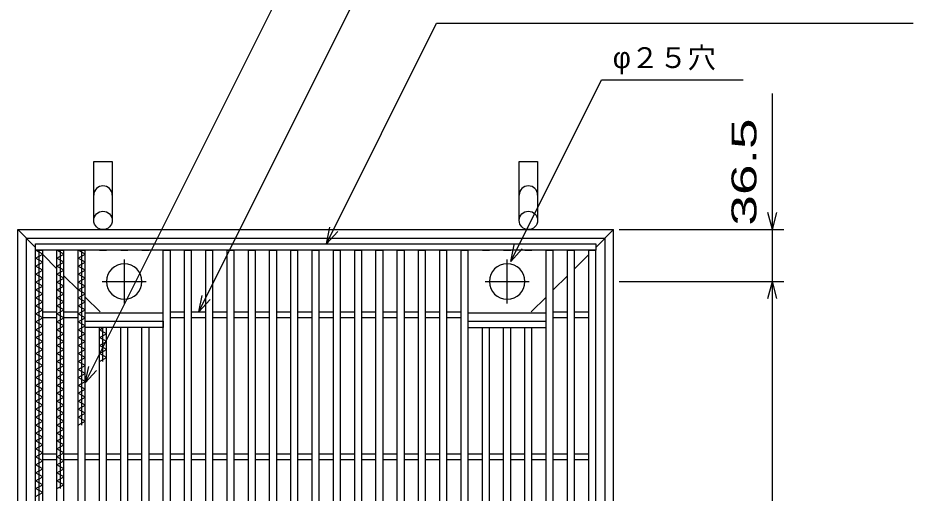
# Model space of a CAD drawing. Units: millimetres, scale not verified. Extents: x -1456 to 1385, y -1026 to 843.
# Drawn here: x -890 to -259, y 143 to 478 of the extents above; entities that cross this region are included whole.
import ezdxf
from ezdxf.enums import TextEntityAlignment as Align

# ---------------------------------------------------------------- set-up
doc = ezdxf.new("R2010")
doc.units = ezdxf.units.MM
doc.header["$LTSCALE"] = 8
doc.linetypes.add('CHAIN', pattern=[18.5, 12, -1.5, 3.5, -1.5])
doc.linetypes.add('DASHED', pattern=[7.5, 6, -1.5])
for name, color, linetype, lineweight in [('16', 3, 'Continuous', 25), ('19', 6, 'Continuous', 25), ('22', 4, 'Continuous', 25)]:
    doc.layers.add(name, color=color, linetype=linetype, lineweight=lineweight)
doc.styles.add('ベクトル', font='')
doc.styles.get('ベクトル').set_extended_font_data('ベクトル')

msp = doc.modelspace()

# ---------------------------------------------------------------- linework, layer by layer
at = {"layer": '16'}
for p, q in [((-878, 318.5), (-483, 318.5)), ((-878, 314), (-878, 318.5)), ((-483, 318.5), (-483, 314)), ((-483, 314), (-878, 314)), ((-878, -77), (-878, 314)), ((-878, 314), (-873, 314)), ((-873, 311.2), (-878, 314)), ((-878, 308.4), (-873, 311.2)), ((-875.5, 101.2), (-875.5, 314)), ((-873, -77), (-873, 314)), ((-863, -77), (-863, 314)), ((-863, 314), (-858, 314)), ((-858, 311.2), (-863, 314)), ((-863, 308.4), (-858, 311.2)), ((-860.5, 146), (-860.5, 314)), ((-858, -77), (-858, 314)), ((-848, -77), (-848, 314)), ((-848, 314), (-843, 314)), ((-843, 311.2), (-848, 314)), ((-848, 308.4), (-843, 311.2)), ((-845.5, 190.8), (-845.5, 314)), ((-843, -77), (-843, 314)), ((-833, 314), (-828, 314)), ((-818, 314), (-813, 314)), ((-803, 314), (-798, 314)), ((-788, -77), (-788, 314)), ((-788, 314), (-783, 314)), ((-783, -77), (-783, 314)), ((-773, -77), (-773, 314)), ((-773, 314), (-768, 314)), ((-768, -77), (-768, 314)), ((-758, -77), (-758, 314)), ((-758, 314), (-753, 314)), ((-753, -77), (-753, 314)), ((-743, -77), (-743, 314)), ((-743, 314), (-738, 314)), ((-738, -77), (-738, 314)), ((-728, -77), (-728, 314)), ((-728, 314), (-723, 314)), ((-723, -77), (-723, 314)), ((-713, -77), (-713, 314)), ((-713, 314), (-708, 314)), ((-708, -77), (-708, 314)), ((-698, -77), (-698, 314)), ((-698, 314), (-693, 314)), ((-693, -77), (-693, 314)), ((-683, -77), (-683, 314)), ((-683, 314), (-678, 314)), ((-678, -77), (-678, 314)), ((-668, -77), (-668, 314)), ((-668, 314), (-663, 314)), ((-663, -77), (-663, 314)), ((-653, -77), (-653, 314)), ((-653, 314), (-648, 314)), ((-648, -77), (-648, 314)), ((-638, -77), (-638, 314)), ((-638, 314), (-633, 314)), ((-633, -77), (-633, 314)), ((-623, -77), (-623, 314)), ((-623, 314), (-618, 314)), ((-618, -77), (-618, 314)), ((-608, -77), (-608, 314)), ((-608, 314), (-603, 314)), ((-603, -77), (-603, 314)), ((-593, -77), (-593, 314)), ((-593, 314), (-588, 314)), ((-588, -77), (-588, 314)), ((-578, -77), (-578, 314)), ((-578, 314), (-573, 314)), ((-573, -77), (-573, 314)), ((-563, 314), (-558, 314)), ((-548, 314), (-543, 314)), ((-533, 314), (-528, 314)), ((-518, -77), (-518, 314)), ((-518, 314), (-513, 314)), ((-513, -77), (-513, 314)), ((-503, -77), (-503, 314)), ((-503, 314), (-498, 314)), ((-498, -77), (-498, 314)), ((-488, -77), (-488, 314)), ((-488, 314), (-483, 314)), ((-483, -77), (-483, 314)), ((-873, 305.6), (-878, 308.4)), ((-878, 302.8), (-873, 305.6)), ((-858, 305.6), (-863, 308.4)), ((-863, 302.8), (-858, 305.6)), ((-843, 305.6), (-848, 308.4)), ((-848, 302.8), (-843, 305.6)), ((-873, 300), (-878, 302.8)), ((-878, 297.2), (-873, 300)), ((-873, 294.4), (-878, 297.2)), ((-858, 300), (-863, 302.8)), ((-863, 297.2), (-858, 300)), ((-858, 294.4), (-863, 297.2)), ((-843, 300), (-848, 302.8)), ((-848, 297.2), (-843, 300)), ((-843, 294.4), (-848, 297.2)), ((-878, 291.6), (-873, 294.4)), ((-873, 288.8), (-878, 291.6)), ((-863, 291.6), (-858, 294.4)), ((-858, 288.8), (-863, 291.6)), ((-848, 291.6), (-843, 294.4)), ((-843, 288.8), (-848, 291.6)), ((-878, 286), (-873, 288.8)), ((-873, 283.2), (-878, 286)), ((-863, 286), (-858, 288.8)), ((-858, 283.2), (-863, 286)), ((-848, 286), (-843, 288.8)), ((-843, 283.2), (-848, 286)), ((-878, 280.4), (-873, 283.2)), ((-873, 277.6), (-878, 280.4)), ((-863, 280.4), (-858, 283.2)), ((-858, 277.6), (-863, 280.4)), ((-848, 280.4), (-843, 283.2)), ((-843, 277.6), (-848, 280.4)), ((-878, 274.8), (-873, 277.6)), ((-873, 272), (-878, 274.8)), ((-878, 269.2), (-873, 272)), ((-863, 274.8), (-858, 277.6)), ((-858, 272), (-863, 274.8)), ((-863, 269.2), (-858, 272)), ((-848, 274.8), (-843, 277.6)), ((-843, 272), (-848, 274.8)), ((-848, 269.2), (-843, 272)), ((-873, 266.4), (-878, 269.2)), ((-878, 263.6), (-873, 266.4)), ((-873, 270.5), (-863, 270.5)), ((-873, 266.5), (-863, 266.5)), ((-858, 266.4), (-863, 269.2)), ((-863, 263.6), (-858, 266.4)), ((-858, 270.5), (-848, 270.5)), ((-858, 266.5), (-848, 266.5)), ((-843, 266.4), (-848, 269.2)), ((-848, 263.6), (-843, 266.4)), ((-843, 270), (-788, 270)), ((-783, 270.5), (-773, 270.5)), ((-783, 266.5), (-773, 266.5)), ((-768, 270.5), (-758, 270.5)), ((-768, 266.5), (-758, 266.5)), ((-753, 270.5), (-743, 270.5)), ((-753, 266.5), (-743, 266.5)), ((-738, 270.5), (-728, 270.5)), ((-738, 266.5), (-728, 266.5)), ((-723, 270.5), (-713, 270.5)), ((-723, 266.5), (-713, 266.5)), ((-708, 270.5), (-698, 270.5)), ((-708, 266.5), (-698, 266.5)), ((-693, 270.5), (-683, 270.5)), ((-693, 266.5), (-683, 266.5)), ((-678, 270.5), (-668, 270.5)), ((-678, 266.5), (-668, 266.5)), ((-663, 270.5), (-653, 270.5)), ((-663, 266.5), (-653, 266.5)), ((-648, 270.5), (-638, 270.5)), ((-648, 266.5), (-638, 266.5)), ((-633, 270.5), (-623, 270.5)), ((-633, 266.5), (-623, 266.5)), ((-618, 270.5), (-608, 270.5)), ((-618, 266.5), (-608, 266.5)), ((-603, 270.5), (-593, 270.5)), ((-603, 266.5), (-593, 266.5)), ((-588, 270.5), (-578, 270.5)), ((-588, 266.5), (-578, 266.5)), ((-573, 270), (-518, 270)), ((-513, 270.5), (-503, 270.5)), ((-513, 266.5), (-503, 266.5)), ((-498, 270.5), (-488, 270.5)), ((-498, 266.5), (-488, 266.5)), ((-873, 260.8), (-878, 263.6)), ((-878, 258), (-873, 260.8)), ((-858, 260.8), (-863, 263.6)), ((-863, 258), (-858, 260.8)), ((-843, 260.8), (-848, 263.6)), ((-848, 258), (-843, 260.8)), ((-843, 264), (-788, 264)), ((-843, 259.5), (-843, 264)), ((-788, 259.5), (-843, 259.5)), ((-833, -22.5), (-833, 259.5)), ((-833, 258), (-830.32, 259.5)), ((-830.5, 235.6), (-830.5, 259.5)), ((-828, -22.5), (-828, 259.5)), ((-818, -22.5), (-818, 259.5)), ((-813, -22.5), (-813, 259.5)), ((-803, -22.5), (-803, 259.5)), ((-798, -22.5), (-798, 259.5)), ((-788, 264), (-788, 259.5)), ((-573, 264), (-518, 264)), ((-573, 259.5), (-573, 264)), ((-573, 259.5), (-518, 259.5)), ((-563, -22.5), (-563, 259.5)), ((-558, -22.5), (-558, 259.5)), ((-548, -22.5), (-548, 259.5)), ((-543, -22.5), (-543, 259.5)), ((-533, -22.5), (-533, 259.5)), ((-528, -22.5), (-528, 259.5)), ((-518, 259.5), (-518, 264)), ((-873, 255.2), (-878, 258)), ((-878, 252.4), (-873, 255.2)), ((-858, 255.2), (-863, 258)), ((-863, 252.4), (-858, 255.2)), ((-843, 255.2), (-848, 258)), ((-848, 252.4), (-843, 255.2)), ((-828, 255.2), (-833, 258)), ((-833, 252.4), (-828, 255.2)), ((-873, 249.6), (-878, 252.4)), ((-878, 246.8), (-873, 249.6)), ((-873, 244), (-878, 246.8)), ((-858, 249.6), (-863, 252.4)), ((-863, 246.8), (-858, 249.6)), ((-858, 244), (-863, 246.8)), ((-843, 249.6), (-848, 252.4)), ((-848, 246.8), (-843, 249.6)), ((-843, 244), (-848, 246.8)), ((-828, 249.6), (-833, 252.4)), ((-833, 246.8), (-828, 249.6)), ((-828, 244), (-833, 246.8)), ((-878, 241.2), (-873, 244)), ((-873, 238.4), (-878, 241.2)), ((-863, 241.2), (-858, 244)), ((-858, 238.4), (-863, 241.2)), ((-848, 241.2), (-843, 244)), ((-843, 238.4), (-848, 241.2)), ((-833, 241.2), (-828, 244)), ((-828, 238.4), (-833, 241.2)), ((-878, 235.6), (-873, 238.4)), ((-873, 232.8), (-878, 235.6)), ((-863, 235.6), (-858, 238.4)), ((-858, 232.8), (-863, 235.6)), ((-848, 235.6), (-843, 238.4)), ((-843, 232.8), (-848, 235.6)), ((-833, 235.6), (-828, 238.4)), ((-878, 230), (-873, 232.8)), ((-873, 227.2), (-878, 230)), ((-863, 230), (-858, 232.8)), ((-858, 227.2), (-863, 230)), ((-848, 230), (-843, 232.8)), ((-843, 227.2), (-848, 230)), ((-878, 224.4), (-873, 227.2)), ((-873, 221.6), (-878, 224.4)), ((-878, 218.8), (-873, 221.6)), ((-863, 224.4), (-858, 227.2)), ((-858, 221.6), (-863, 224.4)), ((-863, 218.8), (-858, 221.6)), ((-848, 224.4), (-843, 227.2)), ((-843, 221.6), (-848, 224.4)), ((-848, 218.8), (-843, 221.6)), ((-873, 216), (-878, 218.8)), ((-878, 213.2), (-873, 216)), ((-858, 216), (-863, 218.8)), ((-863, 213.2), (-858, 216)), ((-843, 216), (-848, 218.8)), ((-848, 213.2), (-843, 216)), ((-873, 210.4), (-878, 213.2)), ((-878, 207.6), (-873, 210.4)), ((-858, 210.4), (-863, 213.2)), ((-863, 207.6), (-858, 210.4)), ((-843, 210.4), (-848, 213.2)), ((-848, 207.6), (-843, 210.4)), ((-873, 204.8), (-878, 207.6)), ((-878, 202), (-873, 204.8)), ((-873, 199.2), (-878, 202)), ((-858, 204.8), (-863, 207.6)), ((-863, 202), (-858, 204.8)), ((-858, 199.2), (-863, 202)), ((-843, 204.8), (-848, 207.6)), ((-848, 202), (-843, 204.8)), ((-843, 199.2), (-848, 202)), ((-878, 196.4), (-873, 199.2)), ((-873, 193.6), (-878, 196.4)), ((-863, 196.4), (-858, 199.2)), ((-858, 193.6), (-863, 196.4)), ((-848, 196.4), (-843, 199.2)), ((-843, 193.6), (-848, 196.4)), ((-878, 190.8), (-873, 193.6)), ((-873, 188), (-878, 190.8)), ((-863, 190.8), (-858, 193.6)), ((-858, 188), (-863, 190.8)), ((-848, 190.8), (-843, 193.6)), ((-878, 185.2), (-873, 188)), ((-873, 182.4), (-878, 185.2)), ((-863, 185.2), (-858, 188)), ((-858, 182.4), (-863, 185.2)), ((-878, 179.6), (-873, 182.4)), ((-873, 176.8), (-878, 179.6)), ((-878, 174), (-873, 176.8)), ((-863, 179.6), (-858, 182.4)), ((-858, 176.8), (-863, 179.6)), ((-863, 174), (-858, 176.8)), ((-873, 171.2), (-878, 174)), ((-878, 168.4), (-873, 171.2)), ((-873, 170.5), (-863, 170.5)), ((-858, 171.2), (-863, 174)), ((-863, 168.4), (-858, 171.2)), ((-858, 170.5), (-848, 170.5)), ((-843, 170.5), (-833, 170.5)), ((-828, 170.5), (-818, 170.5)), ((-813, 170.5), (-803, 170.5)), ((-798, 170.5), (-788, 170.5)), ((-783, 170.5), (-773, 170.5)), ((-768, 170.5), (-758, 170.5)), ((-753, 170.5), (-743, 170.5)), ((-738, 170.5), (-728, 170.5)), ((-723, 170.5), (-713, 170.5)), ((-708, 170.5), (-698, 170.5)), ((-693, 170.5), (-683, 170.5)), ((-678, 170.5), (-668, 170.5)), ((-663, 170.5), (-653, 170.5)), ((-648, 170.5), (-638, 170.5)), ((-633, 170.5), (-623, 170.5)), ((-618, 170.5), (-608, 170.5)), ((-603, 170.5), (-593, 170.5)), ((-588, 170.5), (-578, 170.5)), ((-573, 170.5), (-563, 170.5)), ((-558, 170.5), (-548, 170.5)), ((-543, 170.5), (-533, 170.5)), ((-528, 170.5), (-518, 170.5)), ((-513, 170.5), (-503, 170.5)), ((-498, 170.5), (-488, 170.5)), ((-873, 165.6), (-878, 168.4)), ((-878, 162.8), (-873, 165.6)), ((-873, 166.5), (-863, 166.5)), ((-858, 165.6), (-863, 168.4)), ((-863, 162.8), (-858, 165.6)), ((-858, 166.5), (-848, 166.5)), ((-843, 166.5), (-833, 166.5)), ((-828, 166.5), (-818, 166.5)), ((-813, 166.5), (-803, 166.5)), ((-798, 166.5), (-788, 166.5)), ((-783, 166.5), (-773, 166.5)), ((-768, 166.5), (-758, 166.5)), ((-753, 166.5), (-743, 166.5)), ((-738, 166.5), (-728, 166.5)), ((-723, 166.5), (-713, 166.5)), ((-708, 166.5), (-698, 166.5)), ((-693, 166.5), (-683, 166.5)), ((-678, 166.5), (-668, 166.5)), ((-663, 166.5), (-653, 166.5)), ((-648, 166.5), (-638, 166.5)), ((-633, 166.5), (-623, 166.5)), ((-618, 166.5), (-608, 166.5)), ((-603, 166.5), (-593, 166.5)), ((-588, 166.5), (-578, 166.5)), ((-573, 166.5), (-563, 166.5)), ((-558, 166.5), (-548, 166.5)), ((-543, 166.5), (-533, 166.5)), ((-528, 166.5), (-518, 166.5)), ((-513, 166.5), (-503, 166.5)), ((-498, 166.5), (-488, 166.5)), ((-873, 160), (-878, 162.8)), ((-878, 157.2), (-873, 160)), ((-858, 160), (-863, 162.8)), ((-863, 157.2), (-858, 160)), ((-873, 154.4), (-878, 157.2)), ((-878, 151.6), (-873, 154.4)), ((-873, 148.8), (-878, 151.6)), ((-858, 154.4), (-863, 157.2)), ((-863, 151.6), (-858, 154.4)), ((-858, 148.8), (-863, 151.6)), ((-878, 146), (-873, 148.8)), ((-873, 143.2), (-878, 146)), ((-863, 146), (-858, 148.8)), ((-878, 140.4), (-873, 143.2))]:
    msp.add_line(p, q, dxfattribs=at)
at = {"layer": '16', "linetype": 'CHAIN'}
for p, q in [((-815.5, 307.5), (-815.5, 276.5)), ((-545.5, 276.5), (-545.5, 307.5)), ((-831, 292), (-800, 292)), ((-561, 292), (-530, 292))]:
    msp.add_line(p, q, dxfattribs=at)
at = {"layer": '16'}
for centre, start, end in [((-815.5, 292), 90, 270), ((-815.5, 292), 270, 90), ((-545.5, 292), 90, 270), ((-545.5, 292), 270, 90)]:
    msp.add_arc(centre, 12.5, start, end, dxfattribs=at)
at = {"layer": '19'}
for p, q in [((-837, 335), (-837, 376.62)), ((-837, 376.62), (-824, 376.62)), ((-824, 376.62), (-824, 335)), ((-537, 335), (-537, 376.62)), ((-537, 376.62), (-524, 376.62)), ((-524, 376.62), (-524, 335)), ((-890.5, 328.5), (-470.5, 328.5)), ((-890.5, -91.5), (-890.5, 328.5)), ((-470.5, -91.5), (-470.5, 328.5)), ((-884.5, 322.5), (-476.5, 322.5)), ((-884.5, -85.5), (-884.5, 322.5)), ((-476.5, -85.5), (-476.5, 322.5))]:
    msp.add_line(p, q, dxfattribs=at)
at = {"layer": '19', "linetype": 'DASHED'}
for p, q in [((-878, 316), (-890.5, 328.5)), ((-483, 316), (-470.5, 328.5)), ((-863, 301), (-873, 311)), ((-498, 301), (-488, 311)), ((-848, 286), (-858, 296)), ((-513, 286), (-503, 296)), ((-832.5, 270.5), (-843, 281)), ((-528.5, 270.5), (-518, 281))]:
    msp.add_line(p, q, dxfattribs=at)
at = {"layer": '19'}
for centre in [(-830.5, 335), (-530.5, 335)]:
    msp.add_circle(centre, 6.5, dxfattribs=at)
for centre in [(-830.5, 352.84), (-530.5, 352.84)]:
    msp.add_arc(centre, 6.5, 0, 180, dxfattribs=at)
at = {"layer": '22'}
for p, q in [((-843, 220.5), (-679.25, 548)), ((-763, 270.5), (-642.25, 512)), ((-673, 318.5), (-595.25, 474)), ((-595.25, 474), (-259.25, 474)), ((-543, 306.1), (-479, 434.1)), ((-479, 434.1), (-379, 434.1)), ((-358.5, 328.5), (-358.5, 424.5)), ((-358.5, 328.5), (-361.7, 340.5)), ((-358.5, 328.5), (-355.3, 340.5)), ((-673, 318.5), (-670.6, 330.18)), ((-466.5, 328.5), (-350.5, 328.5)), ((-358.5, 292), (-358.5, 328.5)), ((-673, 318.5), (-665, 327.3)), ((-543, 306.1), (-540.6, 317.78)), ((-543, 306.1), (-535, 314.9)), ((-466.5, 292), (-350.5, 292)), ((-361.7, 280), (-358.5, 292)), ((-355.3, 280), (-358.5, 292)), ((-358.5, -55), (-358.5, 292)), ((-763, 270.5), (-760.6, 282.18)), ((-763, 270.5), (-755, 279.3)), ((-843, 220.5), (-840.6, 232.18)), ((-843, 220.5), (-835, 229.3))]:
    msp.add_line(p, q, dxfattribs=at)

# ---------------------------------------------------------------- texts
at = {"layer": '22', "color": 2, "style": 'ベクトル'}
msp.add_text('φ２５穴', height=14.66, dxfattribs=at).set_placement((-471, 449.7), align=Align.MIDDLE_LEFT)
at = {"layer": '22', "color": 2, "style": 'ベクトル', "width": 1.65}
msp.add_text(' 36.5 ', height=17.6, rotation=90, dxfattribs=at).set_placement((-378.5, 320.5), align=Align.MIDDLE_LEFT)

doc.saveas('drawing.dxf')
